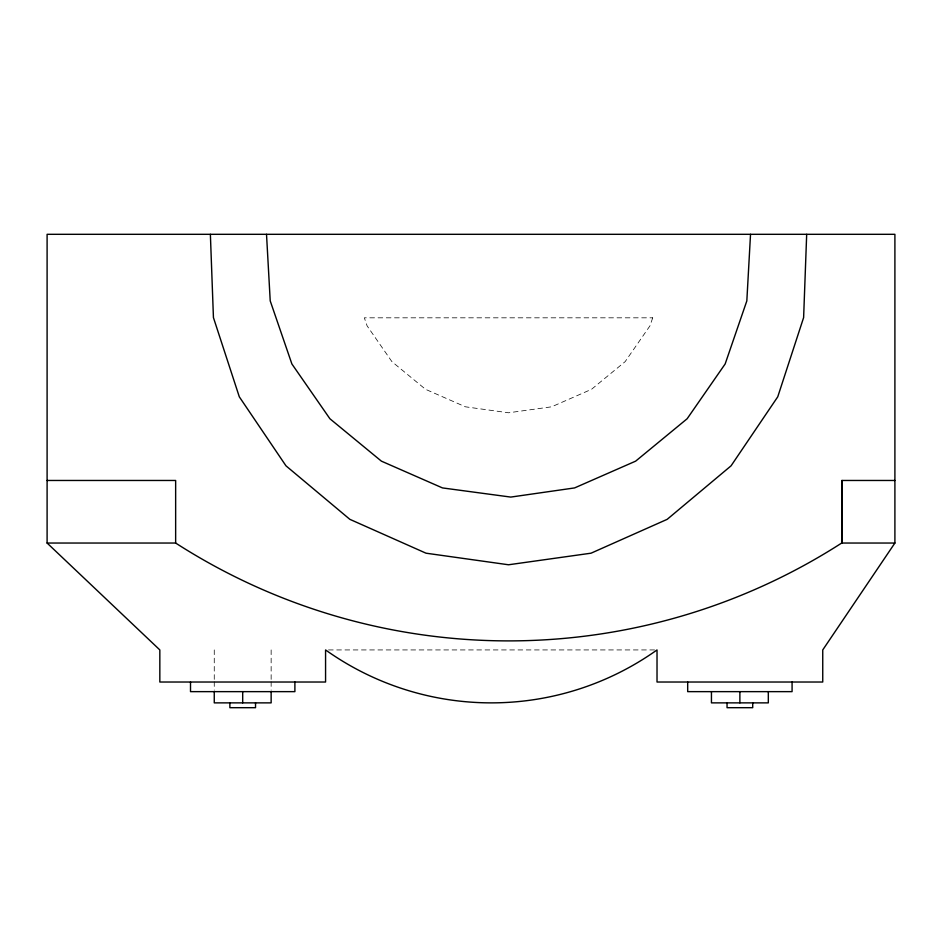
<?xml version="1.0" encoding="UTF-8"?>
<svg xmlns="http://www.w3.org/2000/svg" width="942" height="942" viewBox="0 0 942 942"><rect width="100%" height="100%" fill="white"/><g stroke="black" fill="none" stroke-linecap="round" stroke-linejoin="round"><path stroke-width="0.71" stroke-dasharray="4.71 3.53" d="M328.499 649.933L657.021 649.933M271.143 649.933L271.143 680.289M271.143 681.714L271.143 690.227M214.258 649.933L214.258 680.289M214.258 681.714L214.258 690.227M652.712 317.819L649.945 325.873L625.135 361.646L591.517 389.317L551.647 406.803L508.527 412.784L465.407 406.803L425.537 389.317L391.919 361.646L367.109 325.873L364.33 317.819L652.712 317.819"/><path stroke-width="1.41" d="M47.1 543.039L159.834 649.933L159.834 682.02L325.567 682.02L325.567 649.933A285.885 285.885 0 0 0 657.021 649.933L657.021 682.02L822.743 682.02L822.743 649.933L894.9 543.039L894.9 234.311L47.1 234.311L47.1 543.039L175.648 543.039A615.597 615.597 0 0 0 841.689 543.039L841.96 480.467L894.9 480.467M806.682 234.311L803.62 317.584L777.751 396.806L731.063 465.831L667.183 519.336L591.046 553.189L508.527 564.776L426.008 553.189L349.859 519.336L285.979 465.831L239.303 396.806L213.434 317.584L210.372 234.311M750.527 234.311L746.829 300.898L725.152 363.965L687.142 418.754L635.65 461.144L574.585 487.921L510.764 497.082L442.469 487.921L381.392 461.144L329.912 418.754L291.89 363.965L270.224 300.898L266.515 234.311M47.1 480.467L175.648 480.467L175.648 543.039M841.689 543.039L894.9 543.039M841.96 480.467L841.96 543.039M792.081 682.02L792.081 691.64L687.684 691.64L687.684 682.02M768.319 691.64L768.319 702.873L711.446 702.873L711.446 691.64M752.717 702.873L752.717 707.689L727.047 707.689L727.047 702.873M739.882 691.64L739.882 702.873M294.893 682.02L294.893 691.64L190.508 691.64L190.508 682.02M271.143 691.64L271.143 702.873L214.258 702.873L214.258 691.64M255.529 702.873L255.529 707.689L229.872 707.689L229.872 702.873M242.695 691.64L242.695 702.873"/></g></svg>
